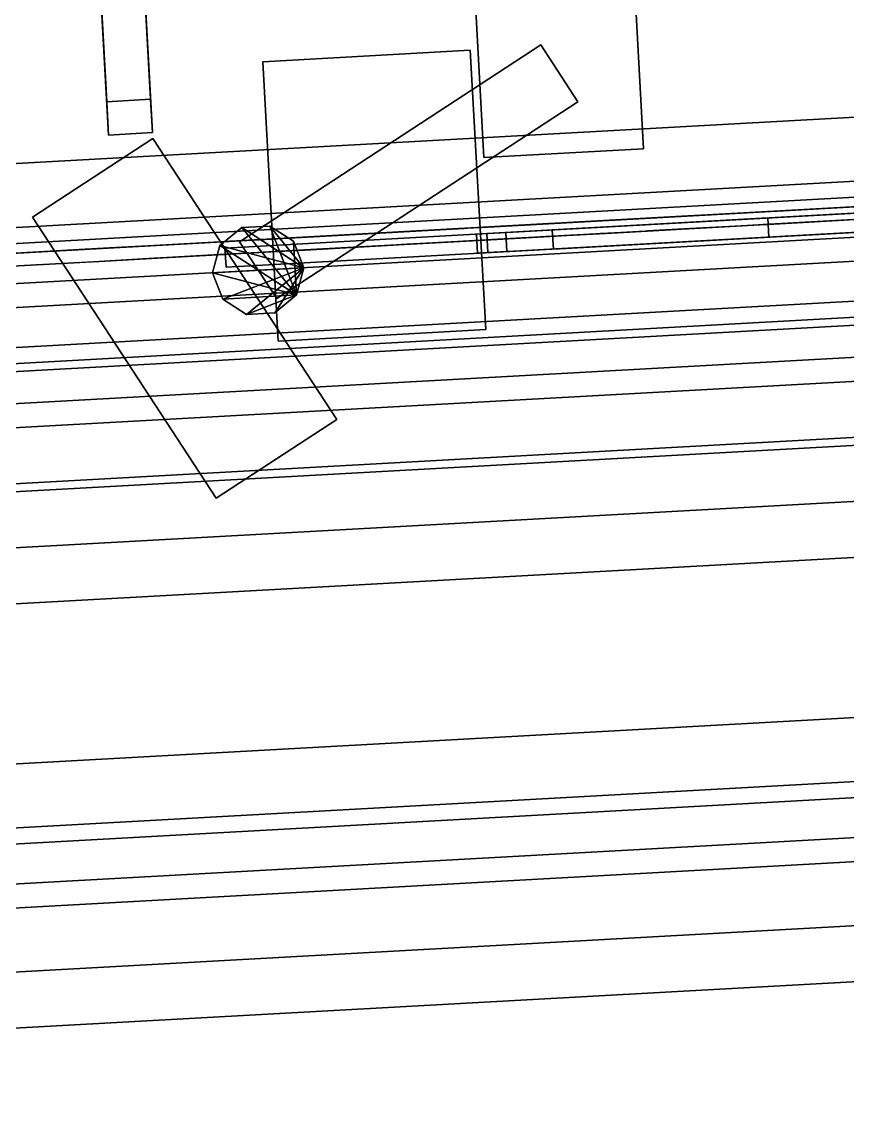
# Model space of a CAD drawing. Header units: millimetres. Extents: x -2005 to 6910, y -1718 to 7197.
# Drawn here: x 592 to 1625, y -1718 to -342 of the extents above; entities that cross this region are included whole.
import ezdxf

# ---------------------------------------------------------------- set-up
doc = ezdxf.new("R2010")
doc.units = ezdxf.units.MM
for name, color, linetype in [('cornice_coping', 7, 'Continuous'), ('cornice_lower', 7, 'Continuous'), ('cornice_middle', 7, 'Continuous'), ('lower_arch_S', 7, 'Continuous'), ('lower_arch_S_arch', 7, 'Continuous'), ('lower_arch_S_glazing_bars', 7, 'Continuous'), ('lower_arch_S_jamb', 7, 'Continuous'), ('main_arch_S', 7, 'Continuous'), ('main_arch_S_arch', 7, 'Continuous'), ('main_arch_S_glazing_bars', 7, 'Continuous'), ('main_arch_S_jamb', 7, 'Continuous'), ('masonry_wall_returns', 7, 'Continuous'), ('retained_roof_bracing', 7, 'Continuous'), ('roof_parapet', 7, 'Continuous'), ('S3_allocated_antenna_1', 7, 'Continuous'), ('S3_allocated_antenna_2', 7, 'Continuous'), ('S3_wall_carrier', 7, 'Continuous'), ('S3_wall_mount', 7, 'Continuous'), ('S3_wall_plate', 7, 'Continuous'), ('tank_level_arch_S', 7, 'Continuous'), ('tank_level_arch_S_arch', 7, 'Continuous'), ('tank_level_arch_S_jamb', 7, 'Continuous'), ('tower_wall_S', 7, 'Continuous'), ('upper_arch_S', 7, 'Continuous'), ('upper_arch_S_arch', 7, 'Continuous'), ('upper_arch_S_glazing_bars', 7, 'Continuous'), ('upper_arch_S_jamb', 7, 'Continuous'), ('upper_corbels', 7, 'Continuous')]:
    doc.layers.add(name, color=color, linetype=linetype)

msp = doc.modelspace()

# ---------------------------------------------------------------- linework, layer by layer
at = {"layer": 'cornice_coping'}
for points in [[(-830.1, -927.2, 10500), (-840, -747.5, 10500), (6109.4, -363.3, 10500), (6119.3, -543, 10500)], [(-830.1, -927.2, 10610), (6119.3, -543, 10610), (6109.4, -363.3, 10610), (-840, -747.5, 10610)], [(6109.4, -363.3, 10500), (-840, -747.5, 10500), (-840, -747.5, 10610), (6109.4, -363.3, 10610)], [(-830.1, -927.2, 16500), (-840, -747.5, 16500), (6109.4, -363.3, 16500), (6119.3, -543, 16500)], [(-830.1, -927.2, 16610), (6119.3, -543, 16610), (6109.4, -363.3, 16610), (-840, -747.5, 16610)], [(6109.4, -363.3, 16500), (-840, -747.5, 16500), (-840, -747.5, 16610), (6109.4, -363.3, 16610)], [(-830.1, -927.2, 20100), (-840, -747.5, 20100), (6109.4, -363.3, 20100), (6119.3, -543, 20100)], [(-830.1, -927.2, 20210), (6119.3, -543, 20210), (6109.4, -363.3, 20210), (-840, -747.5, 20210)], [(6109.4, -363.3, 20100), (-840, -747.5, 20100), (-840, -747.5, 20210), (6109.4, -363.3, 20210)], [(-830.1, -927.2, 24800), (-840, -747.5, 24800), (6109.4, -363.3, 24800), (6119.3, -543, 24800)], [(-830.1, -927.2, 24910), (6119.3, -543, 24910), (6109.4, -363.3, 24910), (-840, -747.5, 24910)], [(6109.4, -363.3, 24800), (-840, -747.5, 24800), (-840, -747.5, 24910), (6109.4, -363.3, 24910)], [(-971.6, -1085.3, 5500), (-981.5, -905.6, 5500), (6267.4, -504.8, 5500), (6277.4, -684.5, 5500)], [(-971.6, -1085.3, 5610), (6277.4, -684.5, 5610), (6267.4, -504.8, 5610), (-981.5, -905.6, 5610)], [(6267.4, -504.8, 5500), (-981.5, -905.6, 5500), (-981.5, -905.6, 5610), (6267.4, -504.8, 5610)], [(-830.1, -927.2, 10500), (6119.3, -543, 10500), (6119.3, -543, 10610), (-830.1, -927.2, 10610)], [(-830.1, -927.2, 16500), (6119.3, -543, 16500), (6119.3, -543, 16610), (-830.1, -927.2, 16610)], [(-830.1, -927.2, 20100), (6119.3, -543, 20100), (6119.3, -543, 20210), (-830.1, -927.2, 20210)], [(-830.1, -927.2, 24800), (6119.3, -543, 24800), (6119.3, -543, 24910), (-830.1, -927.2, 24910)], [(-971.6, -1085.3, 5500), (6277.4, -684.5, 5500), (6277.4, -684.5, 5610), (-971.6, -1085.3, 5610)], [(-1537.5, -1717.5, 600), (-1547.5, -1537.8, 600), (6899.6, -1070.7, 600), (6909.6, -1250.4, 600)], [(-1537.5, -1717.5, 710), (6909.6, -1250.4, 710), (6899.6, -1070.7, 710), (-1547.5, -1537.8, 710)], [(6899.6, -1070.7, 600), (-1547.5, -1537.8, 600), (-1547.5, -1537.8, 710), (6899.6, -1070.7, 710)], [(-1537.5, -1717.5, 600), (6909.6, -1250.4, 600), (6909.6, -1250.4, 710), (-1537.5, -1717.5, 710)]]:
    msp.add_3dface(points, dxfattribs=at)
at = {"layer": 'cornice_lower'}
for points in [[(-688.6, -769.2, 10200), (-698.5, -589.5, 10200), (5951.3, -221.8, 10200), (5961.3, -401.5, 10200)], [(-688.6, -769.2, 10340), (5961.3, -401.5, 10340), (5951.3, -221.8, 10340), (-698.5, -589.5, 10340)], [(5951.3, -221.8, 10200), (-698.5, -589.5, 10200), (-698.5, -589.5, 10340), (5951.3, -221.8, 10340)], [(-688.6, -769.2, 16200), (-698.5, -589.5, 16200), (5951.3, -221.8, 16200), (5961.3, -401.5, 16200)], [(-688.6, -769.2, 16340), (5961.3, -401.5, 16340), (5951.3, -221.8, 16340), (-698.5, -589.5, 16340)], [(5951.3, -221.8, 16200), (-698.5, -589.5, 16200), (-698.5, -589.5, 16340), (5951.3, -221.8, 16340)], [(-688.6, -769.2, 19800), (-698.5, -589.5, 19800), (5951.3, -221.8, 19800), (5961.3, -401.5, 19800)], [(-688.6, -769.2, 19940), (5961.3, -401.5, 19940), (5951.3, -221.8, 19940), (-698.5, -589.5, 19940)], [(5951.3, -221.8, 19800), (-698.5, -589.5, 19800), (-698.5, -589.5, 19940), (5951.3, -221.8, 19940)], [(-688.6, -769.2, 24500), (-698.5, -589.5, 24500), (5951.3, -221.8, 24500), (5961.3, -401.5, 24500)], [(-688.6, -769.2, 24640), (5961.3, -401.5, 24640), (5951.3, -221.8, 24640), (-698.5, -589.5, 24640)], [(5951.3, -221.8, 24500), (-698.5, -589.5, 24500), (-698.5, -589.5, 24640), (5951.3, -221.8, 24640)], [(-830.1, -927.2, 5200), (-840, -747.5, 5200), (6109.4, -363.3, 5200), (6119.3, -543, 5200)], [(-830.1, -927.2, 5340), (6119.3, -543, 5340), (6109.4, -363.3, 5340), (-840, -747.5, 5340)], [(6109.4, -363.3, 5200), (-840, -747.5, 5200), (-840, -747.5, 5340), (6109.4, -363.3, 5340)], [(-688.6, -769.2, 10200), (5961.3, -401.5, 10200), (5961.3, -401.5, 10340), (-688.6, -769.2, 10340)], [(-688.6, -769.2, 16200), (5961.3, -401.5, 16200), (5961.3, -401.5, 16340), (-688.6, -769.2, 16340)], [(-688.6, -769.2, 19800), (5961.3, -401.5, 19800), (5961.3, -401.5, 19940), (-688.6, -769.2, 19940)], [(-688.6, -769.2, 24500), (5961.3, -401.5, 24500), (5961.3, -401.5, 24640), (-688.6, -769.2, 24640)], [(-830.1, -927.2, 5200), (6119.3, -543, 5200), (6119.3, -543, 5340), (-830.1, -927.2, 5340)], [(-1396, -1559.4, 300), (-1406, -1379.7, 300), (6741.6, -929.2, 300), (6751.5, -1109, 300)], [(-1396, -1559.4, 440), (6751.5, -1109, 440), (6741.6, -929.2, 440), (-1406, -1379.7, 440)], [(6741.6, -929.2, 300), (-1406, -1379.7, 300), (-1406, -1379.7, 440), (6741.6, -929.2, 440)], [(-1396, -1559.4, 300), (6751.5, -1109, 300), (6751.5, -1109, 440), (-1396, -1559.4, 440)]]:
    msp.add_3dface(points, dxfattribs=at)
at = {"layer": 'cornice_middle'}
for points in [[(-764, -853.5, 10340), (-774, -673.8, 10340), (6035.6, -297.2, 10340), (6045.6, -477, 10340)], [(-764, -853.5, 10500), (6045.6, -477, 10500), (6035.6, -297.2, 10500), (-774, -673.8, 10500)], [(6035.6, -297.2, 10340), (-774, -673.8, 10340), (-774, -673.8, 10500), (6035.6, -297.2, 10500)], [(-764, -853.5, 16340), (-774, -673.8, 16340), (6035.6, -297.2, 16340), (6045.6, -477, 16340)], [(-764, -853.5, 16500), (6045.6, -477, 16500), (6035.6, -297.2, 16500), (-774, -673.8, 16500)], [(6035.6, -297.2, 16340), (-774, -673.8, 16340), (-774, -673.8, 16500), (6035.6, -297.2, 16500)], [(-764, -853.5, 19940), (-774, -673.8, 19940), (6035.6, -297.2, 19940), (6045.6, -477, 19940)], [(-764, -853.5, 20100), (6045.6, -477, 20100), (6035.6, -297.2, 20100), (-774, -673.8, 20100)], [(6035.6, -297.2, 19940), (-774, -673.8, 19940), (-774, -673.8, 20100), (6035.6, -297.2, 20100)], [(-764, -853.5, 24640), (-774, -673.8, 24640), (6035.6, -297.2, 24640), (6045.6, -477, 24640)], [(-764, -853.5, 24800), (6045.6, -477, 24800), (6035.6, -297.2, 24800), (-774, -673.8, 24800)], [(6035.6, -297.2, 24640), (-774, -673.8, 24640), (-774, -673.8, 24800), (6035.6, -297.2, 24800)], [(-905.5, -1011.5, 5340), (-915.5, -831.8, 5340), (6193.7, -438.7, 5340), (6203.6, -618.5, 5340)], [(-905.5, -1011.5, 5500), (6203.6, -618.5, 5500), (6193.7, -438.7, 5500), (-915.5, -831.8, 5500)], [(6193.7, -438.7, 5340), (-915.5, -831.8, 5340), (-915.5, -831.8, 5500), (6193.7, -438.7, 5500)], [(-764, -853.5, 10340), (6045.6, -477, 10340), (6045.6, -477, 10500), (-764, -853.5, 10500)], [(-764, -853.5, 16340), (6045.6, -477, 16340), (6045.6, -477, 16500), (-764, -853.5, 16500)], [(-764, -853.5, 19940), (6045.6, -477, 19940), (6045.6, -477, 20100), (-764, -853.5, 20100)], [(-764, -853.5, 24640), (6045.6, -477, 24640), (6045.6, -477, 24800), (-764, -853.5, 24800)], [(-905.5, -1011.5, 5340), (6203.6, -618.5, 5340), (6203.6, -618.5, 5500), (-905.5, -1011.5, 5500)], [(-1471.5, -1643.7, 440), (-1481.4, -1464, 440), (6825.9, -1004.7, 440), (6835.8, -1184.4, 440)], [(-1471.5, -1643.7, 600), (6835.8, -1184.4, 600), (6825.9, -1004.7, 600), (-1481.4, -1464, 600)], [(6825.9, -1004.7, 440), (-1481.4, -1464, 440), (-1481.4, -1464, 600), (6825.9, -1004.7, 600)], [(-1471.5, -1643.7, 440), (6835.8, -1184.4, 440), (6835.8, -1184.4, 600), (-1471.5, -1643.7, 600)]]:
    msp.add_3dface(points, dxfattribs=at)
at = {"layer": 'lower_arch_S'}
for points in [[(1254.7, -593.6, 6200), (2113.4, -546.2, 6200), (2113.4, -546.2, 9370)], [(1254.7, -593.6, 6200), (2113.4, -546.2, 9370), (2105.1, -546.6, 9453.9)], [(1254.7, -593.6, 6200), (2105.1, -546.6, 9453.9), (2080.7, -548, 9534.6)], [(1254.7, -593.6, 6200), (2080.7, -548, 9534.6), (2041, -550.2, 9608.9)], [(1254.7, -593.6, 6200), (2041, -550.2, 9608.9), (1987.6, -553.1, 9674.1)], [(1254.7, -593.6, 6200), (1987.6, -553.1, 9674.1), (1922.6, -556.7, 9727.5)], [(1254.7, -593.6, 6200), (1922.6, -556.7, 9727.5), (1848.3, -560.8, 9767.3)], [(1254.7, -593.6, 6200), (1848.3, -560.8, 9767.3), (1767.8, -565.3, 9791.7)], [(1254.7, -593.6, 6200), (1767.8, -565.3, 9791.7), (1684, -569.9, 9800)], [(1254.7, -593.6, 6200), (1684, -569.9, 9800), (1600.3, -574.5, 9791.7)], [(1254.7, -593.6, 6200), (1600.3, -574.5, 9791.7), (1519.7, -579, 9767.3)], [(1254.7, -593.6, 6200), (1519.7, -579, 9767.3), (1445.5, -583.1, 9727.5)], [(1254.7, -593.6, 6200), (1445.5, -583.1, 9727.5), (1380.4, -586.7, 9674.1)], [(1254.7, -593.6, 6200), (1380.4, -586.7, 9674.1), (1327, -589.6, 9608.9)], [(1254.7, -593.6, 6200), (1327, -589.6, 9608.9), (1287.4, -591.8, 9534.6)], [(1254.7, -593.6, 6200), (1287.4, -591.8, 9534.6), (1262.9, -593.2, 9453.9)], [(1254.7, -593.6, 6200), (1262.9, -593.2, 9453.9), (1254.7, -593.6, 9370)]]:
    msp.add_3dface(points, dxfattribs=at)
at = {"layer": 'lower_arch_S_arch'}
for points in [[(1601.2, -590.5, 9791.7), (1582.6, -591.5, 9884.9), (1484.3, -597, 9855), (1520.6, -595, 9767.3)], [(1684.9, -585.9, 9800), (1684.9, -585.9, 9895), (1582.6, -591.5, 9884.9), (1601.2, -590.5, 9791.7)], [(1381.3, -602.7, 9674.1), (1314.2, -606.4, 9741.2), (1249.1, -610, 9661.7), (1327.9, -605.6, 9608.9)], [(1446.4, -599.1, 9727.5), (1393.7, -602, 9806.5), (1314.2, -606.4, 9741.2), (1381.3, -602.7, 9674.1)], [(1520.6, -595, 9767.3), (1484.3, -597, 9855), (1393.7, -602, 9806.5), (1446.4, -599.1, 9727.5)], [(1263.8, -609.2, 9453.9), (1170.8, -614.3, 9472.4), (1160.7, -614.9, 9370), (1255.6, -609.6, 9370)], [(1288.3, -607.8, 9534.6), (1200.6, -612.7, 9570.9), (1170.8, -614.3, 9472.4), (1263.8, -609.2, 9453.9)], [(1327.9, -605.6, 9608.9), (1249.1, -610, 9661.7), (1200.6, -612.7, 9570.9), (1288.3, -607.8, 9534.6)]]:
    msp.add_3dface(points, dxfattribs=at)
at = {"layer": 'lower_arch_S_glazing_bars'}
for points in [[(1255.1, -601.6, 6512), (1256.5, -625.6, 6512), (2115.1, -578.1, 6512), (2113.8, -554.1, 6512)], [(1256.5, -625.6, 6488), (1255.1, -601.6, 6488), (2113.8, -554.1, 6488), (2115.1, -578.1, 6488)], [(1255.1, -601.6, 6488), (1255.1, -601.6, 6512), (2113.8, -554.1, 6512), (2113.8, -554.1, 6488)], [(1255.1, -601.6, 6962), (1256.5, -625.6, 6962), (2115.1, -578.1, 6962), (2113.8, -554.1, 6962)], [(1256.5, -625.6, 6938), (1255.1, -601.6, 6938), (2113.8, -554.1, 6938), (2115.1, -578.1, 6938)], [(1255.1, -601.6, 6938), (1255.1, -601.6, 6962), (2113.8, -554.1, 6962), (2113.8, -554.1, 6938)], [(1255.1, -601.6, 7412), (1256.5, -625.6, 7412), (2115.1, -578.1, 7412), (2113.8, -554.1, 7412)], [(1256.5, -625.6, 7388), (1255.1, -601.6, 7388), (2113.8, -554.1, 7388), (2115.1, -578.1, 7388)], [(1255.1, -601.6, 7388), (1255.1, -601.6, 7412), (2113.8, -554.1, 7412), (2113.8, -554.1, 7388)], [(1255.1, -601.6, 7862), (1256.5, -625.6, 7862), (2115.1, -578.1, 7862), (2113.8, -554.1, 7862)], [(1256.5, -625.6, 7838), (1255.1, -601.6, 7838), (2113.8, -554.1, 7838), (2115.1, -578.1, 7838)], [(1255.1, -601.6, 7838), (1255.1, -601.6, 7862), (2113.8, -554.1, 7862), (2113.8, -554.1, 7838)], [(1255.1, -601.6, 8312), (1256.5, -625.6, 8312), (2115.1, -578.1, 8312), (2113.8, -554.1, 8312)], [(1256.5, -625.6, 8288), (1255.1, -601.6, 8288), (2113.8, -554.1, 8288), (2115.1, -578.1, 8288)], [(1255.1, -601.6, 8288), (1255.1, -601.6, 8312), (2113.8, -554.1, 8312), (2113.8, -554.1, 8288)], [(1255.1, -601.6, 8762), (1256.5, -625.6, 8762), (2115.1, -578.1, 8762), (2113.8, -554.1, 8762)], [(1256.5, -625.6, 8738), (1255.1, -601.6, 8738), (2113.8, -554.1, 8738), (2115.1, -578.1, 8738)], [(1255.1, -601.6, 8738), (1255.1, -601.6, 8762), (2113.8, -554.1, 8762), (2113.8, -554.1, 8738)], [(1255.1, -601.6, 9212), (1256.5, -625.6, 9212), (2115.1, -578.1, 9212), (2113.8, -554.1, 9212)], [(1256.5, -625.6, 9188), (1255.1, -601.6, 9188), (2113.8, -554.1, 9188), (2115.1, -578.1, 9188)], [(1255.1, -601.6, 9188), (1255.1, -601.6, 9212), (2113.8, -554.1, 9212), (2113.8, -554.1, 9188)], [(1256.5, -625.6, 6512), (1256.5, -625.6, 6488), (2115.1, -578.1, 6488), (2115.1, -578.1, 6512)], [(1256.5, -625.6, 6962), (1256.5, -625.6, 6938), (2115.1, -578.1, 6938), (2115.1, -578.1, 6962)], [(1256.5, -625.6, 7412), (1256.5, -625.6, 7388), (2115.1, -578.1, 7388), (2115.1, -578.1, 7412)], [(1256.5, -625.6, 7862), (1256.5, -625.6, 7838), (2115.1, -578.1, 7838), (2115.1, -578.1, 7862)], [(1256.5, -625.6, 8312), (1256.5, -625.6, 8288), (2115.1, -578.1, 8288), (2115.1, -578.1, 8312)], [(1256.5, -625.6, 8762), (1256.5, -625.6, 8738), (2115.1, -578.1, 8738), (2115.1, -578.1, 8762)], [(1256.5, -625.6, 9212), (1256.5, -625.6, 9188), (2115.1, -578.1, 9188), (2115.1, -578.1, 9212)], [(1255.1, -601.6, 6512), (1255.1, -601.6, 6488), (1256.5, -625.6, 6488), (1256.5, -625.6, 6512)], [(1255.1, -601.6, 6962), (1255.1, -601.6, 6938), (1256.5, -625.6, 6938), (1256.5, -625.6, 6962)], [(1255.1, -601.6, 7412), (1255.1, -601.6, 7388), (1256.5, -625.6, 7388), (1256.5, -625.6, 7412)], [(1255.1, -601.6, 7862), (1255.1, -601.6, 7838), (1256.5, -625.6, 7838), (1256.5, -625.6, 7862)], [(1255.1, -601.6, 8312), (1255.1, -601.6, 8288), (1256.5, -625.6, 8288), (1256.5, -625.6, 8312)], [(1255.1, -601.6, 8762), (1255.1, -601.6, 8738), (1256.5, -625.6, 8738), (1256.5, -625.6, 8762)], [(1255.1, -601.6, 9212), (1255.1, -601.6, 9188), (1256.5, -625.6, 9188), (1256.5, -625.6, 9212)]]:
    msp.add_3dface(points, dxfattribs=at)
at = {"layer": 'lower_arch_S_jamb'}
msp.add_3dface([(1160.7, -614.9, 6200), (1255.6, -609.6, 6200), (1255.6, -609.6, 9370), (1160.7, -614.9, 9370)], dxfattribs=at)
at = {"layer": 'main_arch_S'}
for points in [[(1159.8, -598.9, 11100), (2208.2, -540.9, 11100), (2208.2, -540.9, 15275)], [(1159.8, -598.9, 11100), (2208.2, -540.9, 15275), (2198.2, -541.5, 15377.4)], [(1159.8, -598.9, 11100), (2198.2, -541.5, 15377.4), (2168.3, -543.1, 15475.9)], [(1159.8, -598.9, 11100), (2168.3, -543.1, 15475.9), (2119.9, -545.8, 15566.7)], [(1159.8, -598.9, 11100), (2119.9, -545.8, 15566.7), (2054.7, -549.4, 15646.2)], [(1159.8, -598.9, 11100), (2054.7, -549.4, 15646.2), (1975.3, -553.8, 15711.5)], [(1159.8, -598.9, 11100), (1975.3, -553.8, 15711.5), (1884.6, -558.8, 15760)], [(1159.8, -598.9, 11100), (1884.6, -558.8, 15760), (1786.3, -564.2, 15789.9)], [(1159.8, -598.9, 11100), (1786.3, -564.2, 15789.9), (1684, -569.9, 15800)], [(1159.8, -598.9, 11100), (1684, -569.9, 15800), (1581.8, -575.6, 15789.9)], [(1159.8, -598.9, 11100), (1581.8, -575.6, 15789.9), (1483.4, -581, 15760)], [(1159.8, -598.9, 11100), (1483.4, -581, 15760), (1392.8, -586, 15711.5)], [(1159.8, -598.9, 11100), (1392.8, -586, 15711.5), (1313.4, -590.4, 15646.2)], [(1159.8, -598.9, 11100), (1313.4, -590.4, 15646.2), (1248.2, -594, 15566.7)], [(1159.8, -598.9, 11100), (1248.2, -594, 15566.7), (1199.7, -596.7, 15475.9)], [(1159.8, -598.9, 11100), (1199.7, -596.7, 15475.9), (1169.9, -598.3, 15377.4)], [(1159.8, -598.9, 11100), (1169.9, -598.3, 15377.4), (1159.8, -598.9, 15275)]]:
    msp.add_3dface(points, dxfattribs=at)
at = {"layer": 'main_arch_S_arch'}
for points in [[(1582.6, -591.5, 15789.9), (1564.1, -592.6, 15883.1), (1448, -599, 15847.8), (1484.3, -597, 15760)], [(1684.9, -585.9, 15800), (1684.9, -585.9, 15895), (1564.1, -592.6, 15883.1), (1582.6, -591.5, 15789.9)], [(1393.7, -602, 15711.5), (1341, -604.9, 15790.5), (1247.2, -610.1, 15713.4), (1314.2, -606.4, 15646.2)], [(1484.3, -597, 15760), (1448, -599, 15847.8), (1341, -604.9, 15790.5), (1393.7, -602, 15711.5)], [(1170.8, -614.3, 15377.4), (1077.8, -619.4, 15396), (1065.9, -620.1, 15275), (1160.7, -614.9, 15275)], [(1200.6, -612.7, 15475.9), (1113, -617.5, 15512.3), (1077.8, -619.4, 15396), (1170.8, -614.3, 15377.4)], [(1249.1, -610, 15566.7), (1170.2, -614.3, 15619.5), (1113, -617.5, 15512.3), (1200.6, -612.7, 15475.9)], [(1314.2, -606.4, 15646.2), (1247.2, -610.1, 15713.4), (1170.2, -614.3, 15619.5), (1249.1, -610, 15566.7)]]:
    msp.add_3dface(points, dxfattribs=at)
at = {"layer": 'main_arch_S_glazing_bars'}
for points in [[(1160.3, -606.9, 11412), (1161.6, -630.8, 11412), (2210, -572.9, 11412), (2208.7, -548.9, 11412)], [(1161.6, -630.8, 11388), (1160.3, -606.9, 11388), (2208.7, -548.9, 11388), (2210, -572.9, 11388)], [(1160.3, -606.9, 11388), (1160.3, -606.9, 11412), (2208.7, -548.9, 11412), (2208.7, -548.9, 11388)], [(1160.3, -606.9, 11862), (1161.6, -630.8, 11862), (2210, -572.9, 11862), (2208.7, -548.9, 11862)], [(1161.6, -630.8, 11838), (1160.3, -606.9, 11838), (2208.7, -548.9, 11838), (2210, -572.9, 11838)], [(1160.3, -606.9, 11838), (1160.3, -606.9, 11862), (2208.7, -548.9, 11862), (2208.7, -548.9, 11838)], [(1160.3, -606.9, 12312), (1161.6, -630.8, 12312), (2210, -572.9, 12312), (2208.7, -548.9, 12312)], [(1161.6, -630.8, 12288), (1160.3, -606.9, 12288), (2208.7, -548.9, 12288), (2210, -572.9, 12288)], [(1160.3, -606.9, 12288), (1160.3, -606.9, 12312), (2208.7, -548.9, 12312), (2208.7, -548.9, 12288)], [(1160.3, -606.9, 12762), (1161.6, -630.8, 12762), (2210, -572.9, 12762), (2208.7, -548.9, 12762)], [(1161.6, -630.8, 12738), (1160.3, -606.9, 12738), (2208.7, -548.9, 12738), (2210, -572.9, 12738)], [(1160.3, -606.9, 12738), (1160.3, -606.9, 12762), (2208.7, -548.9, 12762), (2208.7, -548.9, 12738)], [(1160.3, -606.9, 13212), (1161.6, -630.8, 13212), (2210, -572.9, 13212), (2208.7, -548.9, 13212)], [(1161.6, -630.8, 13188), (1160.3, -606.9, 13188), (2208.7, -548.9, 13188), (2210, -572.9, 13188)], [(1160.3, -606.9, 13188), (1160.3, -606.9, 13212), (2208.7, -548.9, 13212), (2208.7, -548.9, 13188)], [(1160.3, -606.9, 13662), (1161.6, -630.8, 13662), (2210, -572.9, 13662), (2208.7, -548.9, 13662)], [(1161.6, -630.8, 13638), (1160.3, -606.9, 13638), (2208.7, -548.9, 13638), (2210, -572.9, 13638)], [(1160.3, -606.9, 13638), (1160.3, -606.9, 13662), (2208.7, -548.9, 13662), (2208.7, -548.9, 13638)], [(1160.3, -606.9, 14112), (1161.6, -630.8, 14112), (2210, -572.9, 14112), (2208.7, -548.9, 14112)], [(1161.6, -630.8, 14088), (1160.3, -606.9, 14088), (2208.7, -548.9, 14088), (2210, -572.9, 14088)], [(1160.3, -606.9, 14088), (1160.3, -606.9, 14112), (2208.7, -548.9, 14112), (2208.7, -548.9, 14088)], [(1160.3, -606.9, 14562), (1161.6, -630.8, 14562), (2210, -572.9, 14562), (2208.7, -548.9, 14562)], [(1161.6, -630.8, 14538), (1160.3, -606.9, 14538), (2208.7, -548.9, 14538), (2210, -572.9, 14538)], [(1160.3, -606.9, 14538), (1160.3, -606.9, 14562), (2208.7, -548.9, 14562), (2208.7, -548.9, 14538)], [(1160.3, -606.9, 15012), (1161.6, -630.8, 15012), (2210, -572.9, 15012), (2208.7, -548.9, 15012)], [(1161.6, -630.8, 14988), (1160.3, -606.9, 14988), (2208.7, -548.9, 14988), (2210, -572.9, 14988)], [(1160.3, -606.9, 14988), (1160.3, -606.9, 15012), (2208.7, -548.9, 15012), (2208.7, -548.9, 14988)], [(1161.6, -630.8, 11412), (1161.6, -630.8, 11388), (2210, -572.9, 11388), (2210, -572.9, 11412)], [(1161.6, -630.8, 11862), (1161.6, -630.8, 11838), (2210, -572.9, 11838), (2210, -572.9, 11862)], [(1161.6, -630.8, 12312), (1161.6, -630.8, 12288), (2210, -572.9, 12288), (2210, -572.9, 12312)], [(1161.6, -630.8, 12762), (1161.6, -630.8, 12738), (2210, -572.9, 12738), (2210, -572.9, 12762)], [(1161.6, -630.8, 13212), (1161.6, -630.8, 13188), (2210, -572.9, 13188), (2210, -572.9, 13212)], [(1161.6, -630.8, 13662), (1161.6, -630.8, 13638), (2210, -572.9, 13638), (2210, -572.9, 13662)], [(1161.6, -630.8, 14112), (1161.6, -630.8, 14088), (2210, -572.9, 14088), (2210, -572.9, 14112)], [(1161.6, -630.8, 14562), (1161.6, -630.8, 14538), (2210, -572.9, 14538), (2210, -572.9, 14562)], [(1161.6, -630.8, 15012), (1161.6, -630.8, 14988), (2210, -572.9, 14988), (2210, -572.9, 15012)], [(1160.3, -606.9, 11412), (1160.3, -606.9, 11388), (1161.6, -630.8, 11388), (1161.6, -630.8, 11412)], [(1160.3, -606.9, 11862), (1160.3, -606.9, 11838), (1161.6, -630.8, 11838), (1161.6, -630.8, 11862)], [(1160.3, -606.9, 12312), (1160.3, -606.9, 12288), (1161.6, -630.8, 12288), (1161.6, -630.8, 12312)], [(1160.3, -606.9, 12762), (1160.3, -606.9, 12738), (1161.6, -630.8, 12738), (1161.6, -630.8, 12762)], [(1160.3, -606.9, 13212), (1160.3, -606.9, 13188), (1161.6, -630.8, 13188), (1161.6, -630.8, 13212)], [(1160.3, -606.9, 13662), (1160.3, -606.9, 13638), (1161.6, -630.8, 13638), (1161.6, -630.8, 13662)], [(1160.3, -606.9, 14112), (1160.3, -606.9, 14088), (1161.6, -630.8, 14088), (1161.6, -630.8, 14112)], [(1160.3, -606.9, 14562), (1160.3, -606.9, 14538), (1161.6, -630.8, 14538), (1161.6, -630.8, 14562)], [(1160.3, -606.9, 15012), (1160.3, -606.9, 14988), (1161.6, -630.8, 14988), (1161.6, -630.8, 15012)]]:
    msp.add_3dface(points, dxfattribs=at)
at = {"layer": 'main_arch_S_jamb'}
msp.add_3dface([(1065.9, -620.1, 11100), (1160.7, -614.9, 11100), (1160.7, -614.9, 15275), (1065.9, -620.1, 15275)], dxfattribs=at)
at = {"layer": 'masonry_wall_returns'}
for points in [[(-754.6, -842.9, 5775), (6035, -467.5, 5775), (5877, -326, 5775), (-613.1, -684.9, 5775)], [(-896.1, -1001, 4331.2), (6193.1, -609, 4331.2), (6035, -467.5, 4331.2), (-754.6, -842.9, 4331.2)], [(-1037.6, -1159.1, 2887.5), (6351.1, -750.5, 2887.5), (6193.1, -609, 2887.5), (-896.1, -1001, 2887.5)], [(-1320.6, -1475.2, 1443.8), (6667.2, -1033.5, 1443.8), (6351.1, -750.5, 1443.8), (-1037.6, -1159.1, 1443.8)]]:
    msp.add_3dface(points, dxfattribs=at)
at = {"layer": 'retained_roof_bracing'}
for points in [[(752.8, -438.2, 25082.1), (697.9, -441.3, 25082.1), (631.7, 756.9, 26482.1), (686.6, 759.9, 26482.1)], [(697.9, -441.3, 25082.1), (700.2, -483, 25117.9), (634, 715.2, 26517.9), (631.7, 756.9, 26482.1)], [(755.1, -479.9, 25117.9), (752.8, -438.2, 25082.1), (686.6, 759.9, 26482.1), (688.9, 718.2, 26517.9)], [(700.2, -483, 25117.9), (755.1, -479.9, 25117.9), (688.9, 718.2, 26517.9), (634, 715.2, 26517.9)], [(700.2, -483, 25117.9), (697.9, -441.3, 25082.1), (752.8, -438.2, 25082.1), (755.1, -479.9, 25117.9)]]:
    msp.add_3dface(points, dxfattribs=at)
at = {"layer": 'roof_parapet'}
for points in [[(-613.1, -684.9, 25000), (-649, -35.9, 25000), (5841.1, 323, 25000), (5877, -326, 25000)], [(-613.1, -684.9, 25550), (5877, -326, 25550), (5841.1, 323, 25550), (-649, -35.9, 25550)], [(-613.1, -684.9, 25000), (5877, -326, 25000), (5877, -326, 25550), (-613.1, -684.9, 25550)]]:
    msp.add_3dface(points, dxfattribs=at)
at = {"layer": 'S3_allocated_antenna_1'}
for points in [[(985.5, -838.7, 23570), (834.8, -937.2, 23570), (605, -585.6, 23570), (755.7, -487.2, 23570)], [(985.5, -838.7, 24350), (755.7, -487.2, 24350), (605, -585.6, 24350), (834.8, -937.2, 24350)], [(755.7, -487.2, 23570), (605, -585.6, 23570), (605, -585.6, 24350), (755.7, -487.2, 24350)], [(985.5, -838.7, 23570), (755.7, -487.2, 23570), (755.7, -487.2, 24350), (985.5, -838.7, 24350)], [(605, -585.6, 23570), (834.8, -937.2, 23570), (834.8, -937.2, 24350), (605, -585.6, 24350)], [(834.8, -937.2, 23570), (985.5, -838.7, 23570), (985.5, -838.7, 24350), (834.8, -937.2, 24350)]]:
    msp.add_3dface(points, dxfattribs=at)
at = {"layer": 'S3_allocated_antenna_2'}
for points in [[(985.5, -838.7, 22250), (834.8, -937.2, 22250), (605, -585.6, 22250), (755.7, -487.2, 22250)], [(985.5, -838.7, 23030), (755.7, -487.2, 23030), (605, -585.6, 23030), (834.8, -937.2, 23030)], [(755.7, -487.2, 22250), (605, -585.6, 22250), (605, -585.6, 23030), (755.7, -487.2, 23030)], [(985.5, -838.7, 22250), (755.7, -487.2, 22250), (755.7, -487.2, 23030), (985.5, -838.7, 23030)], [(605, -585.6, 22250), (834.8, -937.2, 22250), (834.8, -937.2, 23030), (605, -585.6, 23030)], [(834.8, -937.2, 22250), (985.5, -838.7, 22250), (985.5, -838.7, 23030), (834.8, -937.2, 23030)]]:
    msp.add_3dface(points, dxfattribs=at)
at = {"layer": 'S3_wall_carrier'}
for points in [[(935.4, -683, 21900), (839.3, -621, 21900), (866.7, -598.7, 21900)], [(944.4, -648.9, 24700), (866.7, -598.7, 24700), (839.3, -621, 24700)], [(866.7, -598.7, 21900), (839.3, -621, 21900), (839.3, -621, 24700), (866.7, -598.7, 24700)], [(935.4, -683, 21900), (866.7, -598.7, 21900), (902, -596.8, 21900)], [(944.4, -648.9, 24700), (902, -596.8, 24700), (866.7, -598.7, 24700)], [(902, -596.8, 21900), (866.7, -598.7, 21900), (866.7, -598.7, 24700), (902, -596.8, 24700)], [(935.4, -683, 21900), (902, -596.8, 21900), (931.7, -615.9, 21900)], [(944.4, -648.9, 24700), (931.7, -615.9, 24700), (902, -596.8, 24700)], [(931.7, -615.9, 21900), (902, -596.8, 21900), (902, -596.8, 24700), (931.7, -615.9, 24700)], [(935.4, -683, 21900), (931.7, -615.9, 21900), (944.4, -648.9, 21900)], [(944.4, -648.9, 21900), (931.7, -615.9, 21900), (931.7, -615.9, 24700), (944.4, -648.9, 24700)], [(935.4, -683, 21900), (830.3, -655.2, 21900), (839.3, -621, 21900)], [(944.4, -648.9, 24700), (839.3, -621, 24700), (830.3, -655.2, 24700)], [(839.3, -621, 21900), (830.3, -655.2, 21900), (830.3, -655.2, 24700), (839.3, -621, 24700)], [(944.4, -648.9, 24700), (830.3, -655.2, 24700), (843, -688.1, 24700)], [(935.4, -683, 21900), (843, -688.1, 21900), (830.3, -655.2, 21900)], [(830.3, -655.2, 21900), (843, -688.1, 21900), (843, -688.1, 24700), (830.3, -655.2, 24700)], [(944.4, -648.9, 24700), (843, -688.1, 24700), (872.7, -707.3, 24700)], [(944.4, -648.9, 24700), (872.7, -707.3, 24700), (908, -705.3, 24700)], [(944.4, -648.9, 24700), (908, -705.3, 24700), (935.4, -683, 24700)], [(935.4, -683, 21900), (944.4, -648.9, 21900), (944.4, -648.9, 24700), (935.4, -683, 24700)], [(935.4, -683, 21900), (872.7, -707.3, 21900), (843, -688.1, 21900)], [(935.4, -683, 21900), (908, -705.3, 21900), (872.7, -707.3, 21900)], [(908, -705.3, 21900), (935.4, -683, 21900), (935.4, -683, 24700), (908, -705.3, 24700)], [(843, -688.1, 21900), (872.7, -707.3, 21900), (872.7, -707.3, 24700), (843, -688.1, 24700)], [(872.7, -707.3, 21900), (908, -705.3, 21900), (908, -705.3, 24700), (872.7, -707.3, 24700)]]:
    msp.add_3dface(points, dxfattribs=at)
at = {"layer": 'S3_wall_mount'}
for points in [[(1287.3, -441.4, 22342.5), (1240.8, -370.3, 22342.5), (864.1, -616.4, 22342.5), (910.6, -687.6, 22342.5)], [(1240.8, -370.3, 22342.5), (1240.8, -370.3, 22257.5), (864.1, -616.4, 22257.5), (864.1, -616.4, 22342.5)], [(1240.8, -370.3, 22257.5), (1287.3, -441.4, 22257.5), (910.6, -687.6, 22257.5), (864.1, -616.4, 22257.5)], [(1287.3, -441.4, 24042.5), (1240.8, -370.3, 24042.5), (864.1, -616.4, 24042.5), (910.6, -687.6, 24042.5)], [(1240.8, -370.3, 24042.5), (1240.8, -370.3, 23957.5), (864.1, -616.4, 23957.5), (864.1, -616.4, 24042.5)], [(1240.8, -370.3, 23957.5), (1287.3, -441.4, 23957.5), (910.6, -687.6, 23957.5), (864.1, -616.4, 23957.5)], [(1287.3, -441.4, 22342.5), (1287.3, -441.4, 22257.5), (1240.8, -370.3, 22257.5), (1240.8, -370.3, 22342.5)], [(1287.3, -441.4, 24042.5), (1287.3, -441.4, 23957.5), (1240.8, -370.3, 23957.5), (1240.8, -370.3, 24042.5)], [(1287.3, -441.4, 22257.5), (1287.3, -441.4, 22342.5), (910.6, -687.6, 22342.5), (910.6, -687.6, 22257.5)], [(1287.3, -441.4, 23957.5), (1287.3, -441.4, 24042.5), (910.6, -687.6, 24042.5), (910.6, -687.6, 23957.5)], [(910.6, -687.6, 22342.5), (864.1, -616.4, 22342.5), (864.1, -616.4, 22257.5), (910.6, -687.6, 22257.5)], [(910.6, -687.6, 24042.5), (864.1, -616.4, 24042.5), (864.1, -616.4, 23957.5), (910.6, -687.6, 23957.5)]]:
    msp.add_3dface(points, dxfattribs=at)
at = {"layer": 'S3_wall_plate'}
for points in [[(1169.7, -511.2, 22200), (1158.7, -311.5, 22200), (1358.4, -300.5, 22200), (1369.4, -500.2, 22200)], [(1169.7, -511.2, 22230), (1369.4, -500.2, 22230), (1358.4, -300.5, 22230), (1158.7, -311.5, 22230)], [(1169.7, -511.2, 23900), (1158.7, -311.5, 23900), (1358.4, -300.5, 23900), (1369.4, -500.2, 23900)], [(1169.7, -511.2, 23930), (1369.4, -500.2, 23930), (1358.4, -300.5, 23930), (1158.7, -311.5, 23930)], [(1369.4, -500.2, 22200), (1358.4, -300.5, 22200), (1358.4, -300.5, 22230), (1369.4, -500.2, 22230)], [(1369.4, -500.2, 23900), (1358.4, -300.5, 23900), (1358.4, -300.5, 23930), (1369.4, -500.2, 23930)], [(1158.7, -311.5, 22200), (1169.7, -511.2, 22200), (1169.7, -511.2, 22230), (1158.7, -311.5, 22230)], [(1158.7, -311.5, 23900), (1169.7, -511.2, 23900), (1169.7, -511.2, 23930), (1158.7, -311.5, 23930)], [(1169.7, -511.2, 22200), (1369.4, -500.2, 22200), (1369.4, -500.2, 22230), (1169.7, -511.2, 22230)], [(1169.7, -511.2, 23900), (1369.4, -500.2, 23900), (1369.4, -500.2, 23930), (1169.7, -511.2, 23930)]]:
    msp.add_3dface(points, dxfattribs=at)
at = {"layer": 'tank_level_arch_S'}
for points in [[(525.8, -633.9, 21300), (1144.9, -599.7, 21300), (1144.9, -599.7, 23790)], [(525.8, -633.9, 21300), (1144.9, -599.7, 23790), (1138.9, -600, 23850.5)], [(525.8, -633.9, 21300), (1138.9, -600, 23850.5), (1121.3, -601, 23908.6)], [(525.8, -633.9, 21300), (1121.3, -601, 23908.6), (1092.7, -602.6, 23962.2)], [(525.8, -633.9, 21300), (1092.7, -602.6, 23962.2), (1054.2, -604.7, 24009.2)], [(525.8, -633.9, 21300), (1054.2, -604.7, 24009.2), (1007.3, -607.3, 24047.8)], [(525.8, -633.9, 21300), (1007.3, -607.3, 24047.8), (953.8, -610.3, 24076.4)], [(525.8, -633.9, 21300), (953.8, -610.3, 24076.4), (895.7, -613.5, 24094)], [(525.8, -633.9, 21300), (895.7, -613.5, 24094), (835.3, -616.8, 24100)], [(525.8, -633.9, 21300), (835.3, -616.8, 24100), (774.9, -620.2, 24094)], [(525.8, -633.9, 21300), (774.9, -620.2, 24094), (716.9, -623.4, 24076.4)], [(525.8, -633.9, 21300), (716.9, -623.4, 24076.4), (663.4, -626.3, 24047.8)], [(525.8, -633.9, 21300), (663.4, -626.3, 24047.8), (616.5, -628.9, 24009.2)], [(525.8, -633.9, 21300), (616.5, -628.9, 24009.2), (578, -631.1, 23962.2)]]:
    msp.add_3dface(points, dxfattribs=at)
at = {"layer": 'tank_level_arch_S_arch'}
for points in [[(1055.1, -620.7, 24009.2), (1122.2, -617, 24076.4), (1060.9, -620.4, 24126.7), (1008.2, -623.3, 24047.8)], [(1093.6, -618.6, 23962.2), (1172.4, -614.2, 24015), (1122.2, -617, 24076.4), (1055.1, -620.7, 24009.2)], [(1122.2, -617, 23908.6), (1209.8, -612.1, 23945), (1172.4, -614.2, 24015), (1093.6, -618.6, 23962.2)], [(1139.8, -616, 23850.5), (1232.8, -610.9, 23869), (1209.8, -612.1, 23945), (1122.2, -617, 23908.6)], [(1145.7, -615.7, 23790), (1240.6, -610.4, 23790), (1232.8, -610.9, 23869), (1139.8, -616, 23850.5)], [(836.2, -632.8, 24100), (836.2, -632.8, 24195), (757.3, -637.2, 24187.2), (775.8, -636.1, 24094)], [(896.6, -629.5, 24094), (915.1, -628.4, 24187.2), (836.2, -632.8, 24195), (836.2, -632.8, 24100)], [(954.7, -626.3, 24076.4), (991, -624.2, 24164.2), (915.1, -628.4, 24187.2), (896.6, -629.5, 24094)], [(1008.2, -623.3, 24047.8), (1060.9, -620.4, 24126.7), (991, -624.2, 24164.2), (954.7, -626.3, 24076.4)], [(617.3, -644.9, 24009.2), (550.3, -648.6, 24076.4), (500, -651.4, 24015), (578.8, -647, 23962.2)], [(664.2, -642.3, 24047.8), (611.5, -645.2, 24126.7), (550.3, -648.6, 24076.4), (617.3, -644.9, 24009.2)], [(717.8, -639.3, 24076.4), (681.5, -641.4, 24164.2), (611.5, -645.2, 24126.7), (664.2, -642.3, 24047.8)], [(775.8, -636.1, 24094), (757.3, -637.2, 24187.2), (681.5, -641.4, 24164.2), (717.8, -639.3, 24076.4)]]:
    msp.add_3dface(points, dxfattribs=at)
at = {"layer": 'tank_level_arch_S_jamb'}
msp.add_3dface([(1145.7, -615.7, 21300), (1240.6, -610.4, 21300), (1240.6, -610.4, 23790), (1145.7, -615.7, 23790)], dxfattribs=at)
at = {"layer": 'tower_wall_S'}
for points in [[(-613.1, -684.9, 5775), (5877, -326, 5775), (5877, -326, 25000), (-613.1, -684.9, 25000)], [(-754.6, -842.9, 4331.2), (6035, -467.5, 4331.2), (6035, -467.5, 5775), (-754.6, -842.9, 5775)], [(-896.1, -1001, 2887.5), (6193.1, -609, 2887.5), (6193.1, -609, 4331.2), (-896.1, -1001, 4331.2)], [(-1037.6, -1159.1, 1443.8), (6351.1, -750.5, 1443.8), (6351.1, -750.5, 2887.5), (-1037.6, -1159.1, 2887.5)], [(-1320.6, -1475.2), (6667.2, -1033.5), (6667.2, -1033.5, 1443.8), (-1320.6, -1475.2, 1443.8)]]:
    msp.add_3dface(points, dxfattribs=at)
at = {"layer": 'upper_arch_S'}
for points in [[(845.3, -616.3, 16900), (1524.3, -578.7, 16900), (1524.3, -578.7, 18860)], [(845.3, -616.3, 16900), (1524.3, -578.7, 18860), (1517.8, -579.1, 18926.3)], [(845.3, -616.3, 16900), (1517.8, -579.1, 18926.3), (1498.4, -580.2, 18990.1)], [(845.3, -616.3, 16900), (1498.4, -580.2, 18990.1), (1467.1, -581.9, 19048.9)], [(845.3, -616.3, 16900), (1467.1, -581.9, 19048.9), (1424.8, -584.2, 19100.4)], [(845.3, -616.3, 16900), (1424.8, -584.2, 19100.4), (1373.4, -587.1, 19142.7)], [(845.3, -616.3, 16900), (1373.4, -587.1, 19142.7), (1314.7, -590.3, 19174.1)], [(845.3, -616.3, 16900), (1314.7, -590.3, 19174.1), (1251, -593.8, 19193.5)], [(845.3, -616.3, 16900), (1251, -593.8, 19193.5), (1184.8, -597.5, 19200)], [(845.3, -616.3, 16900), (1184.8, -597.5, 19200), (1118.6, -601.2, 19193.5)], [(845.3, -616.3, 16900), (1118.6, -601.2, 19193.5), (1054.9, -604.7, 19174.1)], [(845.3, -616.3, 16900), (1054.9, -604.7, 19174.1), (996.2, -607.9, 19142.7)], [(845.3, -616.3, 16900), (996.2, -607.9, 19142.7), (944.7, -610.8, 19100.4)], [(845.3, -616.3, 16900), (944.7, -610.8, 19100.4), (902.5, -613.1, 19048.9)], [(845.3, -616.3, 16900), (902.5, -613.1, 19048.9), (871.2, -614.8, 18990.1)], [(845.3, -616.3, 16900), (871.2, -614.8, 18990.1), (851.8, -615.9, 18926.3)], [(845.3, -616.3, 16900), (851.8, -615.9, 18926.3), (845.3, -616.3, 18860)]]:
    msp.add_3dface(points, dxfattribs=at)
at = {"layer": 'upper_arch_S_arch'}
for points in [[(1499.3, -596.1, 18990.1), (1587, -591.3, 19026.5), (1546.8, -593.5, 19101.7), (1467.9, -597.9, 19048.9)], [(1518.6, -595.1, 18926.3), (1611.7, -589.9, 18944.9), (1587, -591.3, 19026.5), (1499.3, -596.1, 18990.1)], [(1525.2, -594.7, 18860), (1620, -589.5, 18860), (1611.7, -589.9, 18944.9), (1518.6, -595.1, 18926.3)], [(1315.6, -606.3, 19174.1), (1351.9, -604.3, 19261.9), (1270.4, -608.8, 19286.6), (1251.9, -609.8, 19193.5)], [(1374.3, -603, 19142.7), (1427, -600.1, 19221.7), (1351.9, -604.3, 19261.9), (1315.6, -606.3, 19174.1)], [(1425.7, -600.2, 19100.4), (1492.8, -596.5, 19167.6), (1427, -600.1, 19221.7), (1374.3, -603, 19142.7)], [(1467.9, -597.9, 19048.9), (1546.8, -593.5, 19101.7), (1492.8, -596.5, 19167.6), (1425.7, -600.2, 19100.4)], [(1119.4, -617.1, 19193.5), (1100.9, -618.2, 19286.6), (1019.5, -622.7, 19261.9), (1055.8, -620.7, 19174.1)], [(1185.7, -613.5, 19200), (1185.7, -613.5, 19295), (1100.9, -618.2, 19286.6), (1119.4, -617.1, 19193.5)], [(1251.9, -609.8, 19193.5), (1270.4, -608.8, 19286.6), (1185.7, -613.5, 19295), (1185.7, -613.5, 19200)], [(852.7, -631.9, 18926.3), (759.7, -637, 18944.9), (751.3, -637.5, 18860), (846.2, -632.2, 18860)], [(872, -630.8, 18990.1), (784.4, -635.7, 19026.5), (759.7, -637, 18944.9), (852.7, -631.9, 18926.3)], [(903.4, -629.1, 19048.9), (824.5, -633.4, 19101.7), (784.4, -635.7, 19026.5), (872, -630.8, 18990.1)], [(945.6, -626.8, 19100.4), (878.6, -630.5, 19167.6), (824.5, -633.4, 19101.7), (903.4, -629.1, 19048.9)], [(997.1, -623.9, 19142.7), (944.4, -626.8, 19221.7), (878.6, -630.5, 19167.6), (945.6, -626.8, 19100.4)], [(1055.8, -620.7, 19174.1), (1019.5, -622.7, 19261.9), (944.4, -626.8, 19221.7), (997.1, -623.9, 19142.7)]]:
    msp.add_3dface(points, dxfattribs=at)
at = {"layer": 'upper_arch_S_glazing_bars'}
for points in [[(845.8, -624.3, 17212), (847.1, -648.2, 17212), (1526, -610.7, 17212), (1524.7, -586.7, 17212)], [(847.1, -648.2, 17188), (845.8, -624.3, 17188), (1524.7, -586.7, 17188), (1526, -610.7, 17188)], [(845.8, -624.3, 17188), (845.8, -624.3, 17212), (1524.7, -586.7, 17212), (1524.7, -586.7, 17188)], [(845.8, -624.3, 17662), (847.1, -648.2, 17662), (1526, -610.7, 17662), (1524.7, -586.7, 17662)], [(847.1, -648.2, 17638), (845.8, -624.3, 17638), (1524.7, -586.7, 17638), (1526, -610.7, 17638)], [(845.8, -624.3, 17638), (845.8, -624.3, 17662), (1524.7, -586.7, 17662), (1524.7, -586.7, 17638)], [(845.8, -624.3, 18112), (847.1, -648.2, 18112), (1526, -610.7, 18112), (1524.7, -586.7, 18112)], [(847.1, -648.2, 18088), (845.8, -624.3, 18088), (1524.7, -586.7, 18088), (1526, -610.7, 18088)], [(845.8, -624.3, 18088), (845.8, -624.3, 18112), (1524.7, -586.7, 18112), (1524.7, -586.7, 18088)], [(845.8, -624.3, 18562), (847.1, -648.2, 18562), (1526, -610.7, 18562), (1524.7, -586.7, 18562)], [(847.1, -648.2, 18538), (845.8, -624.3, 18538), (1524.7, -586.7, 18538), (1526, -610.7, 18538)], [(845.8, -624.3, 18538), (845.8, -624.3, 18562), (1524.7, -586.7, 18562), (1524.7, -586.7, 18538)], [(1524.7, -586.7, 17212), (1526, -610.7, 17212), (1526, -610.7, 17188), (1524.7, -586.7, 17188)], [(1524.7, -586.7, 17662), (1526, -610.7, 17662), (1526, -610.7, 17638), (1524.7, -586.7, 17638)], [(1524.7, -586.7, 18112), (1526, -610.7, 18112), (1526, -610.7, 18088), (1524.7, -586.7, 18088)], [(1524.7, -586.7, 18562), (1526, -610.7, 18562), (1526, -610.7, 18538), (1524.7, -586.7, 18538)], [(1174.6, -630.1, 16900), (1173.3, -606.2, 16900), (1197.2, -604.8, 16900), (1198.5, -628.8, 16900)], [(1174.6, -630.1, 19200), (1198.5, -628.8, 19200), (1197.2, -604.8, 19200), (1173.3, -606.2, 19200)], [(1197.2, -604.8, 16900), (1173.3, -606.2, 16900), (1173.3, -606.2, 19200), (1197.2, -604.8, 19200)], [(1198.5, -628.8, 16900), (1197.2, -604.8, 16900), (1197.2, -604.8, 19200), (1198.5, -628.8, 19200)], [(847.1, -648.2, 17212), (847.1, -648.2, 17188), (1526, -610.7, 17188), (1526, -610.7, 17212)], [(847.1, -648.2, 17662), (847.1, -648.2, 17638), (1526, -610.7, 17638), (1526, -610.7, 17662)], [(847.1, -648.2, 18112), (847.1, -648.2, 18088), (1526, -610.7, 18088), (1526, -610.7, 18112)], [(847.1, -648.2, 18562), (847.1, -648.2, 18538), (1526, -610.7, 18538), (1526, -610.7, 18562)], [(1173.3, -606.2, 16900), (1174.6, -630.1, 16900), (1174.6, -630.1, 19200), (1173.3, -606.2, 19200)], [(845.8, -624.3, 17212), (845.8, -624.3, 17188), (847.1, -648.2, 17188), (847.1, -648.2, 17212)], [(845.8, -624.3, 17662), (845.8, -624.3, 17638), (847.1, -648.2, 17638), (847.1, -648.2, 17662)], [(845.8, -624.3, 18112), (845.8, -624.3, 18088), (847.1, -648.2, 18088), (847.1, -648.2, 18112)], [(845.8, -624.3, 18562), (845.8, -624.3, 18538), (847.1, -648.2, 18538), (847.1, -648.2, 18562)], [(1174.6, -630.1, 16900), (1198.5, -628.8, 16900), (1198.5, -628.8, 19200), (1174.6, -630.1, 19200)]]:
    msp.add_3dface(points, dxfattribs=at)
at = {"layer": 'upper_arch_S_jamb'}
for points in [[(1525.2, -594.7, 16900), (1620, -589.5, 16900), (1620, -589.5, 18860), (1525.2, -594.7, 18860)], [(751.3, -637.5, 16900), (846.2, -632.2, 16900), (846.2, -632.2, 18860), (751.3, -637.5, 18860)]]:
    msp.add_3dface(points, dxfattribs=at)
at = {"layer": 'upper_corbels'}
for points in [[(912.3, -740.8, 20000), (893, -391.3, 20000), (1152.6, -376.9, 20000), (1171.9, -726.4, 20000)], [(912.3, -740.8, 20450), (1171.9, -726.4, 20450), (1152.6, -376.9, 20450), (893, -391.3, 20450)], [(1152.6, -376.9, 20000), (893, -391.3, 20000), (893, -391.3, 20450), (1152.6, -376.9, 20450)], [(1171.9, -726.4, 20000), (1152.6, -376.9, 20000), (1152.6, -376.9, 20450), (1171.9, -726.4, 20450)], [(893, -391.3, 20000), (912.3, -740.8, 20000), (912.3, -740.8, 20450), (893, -391.3, 20450)], [(912.3, -740.8, 20000), (1171.9, -726.4, 20000), (1171.9, -726.4, 20450), (912.3, -740.8, 20450)]]:
    msp.add_3dface(points, dxfattribs=at)

doc.saveas('drawing.dxf')
